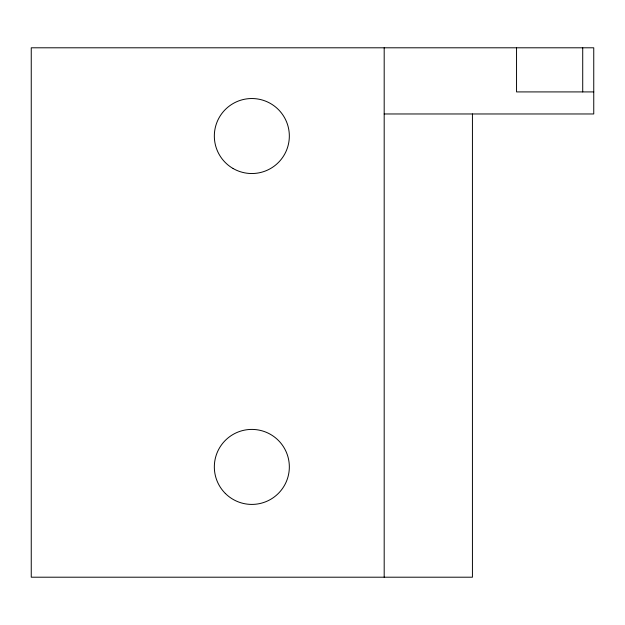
<?xml version="1.0" encoding="UTF-8"?>
<svg xmlns="http://www.w3.org/2000/svg" width="625" height="625" viewBox="0 0 625 625"><rect width="100%" height="100%" fill="white"/><g stroke="black" fill="none" stroke-linecap="round" stroke-linejoin="round"><path stroke-width="0.94" d="M593.75 91.914L516.547 91.914L516.547 47.797M384.188 113.969L593.75 113.969L593.75 47.797L31.25 47.797L31.25 577.203L472.43 577.203L472.43 113.969M582.719 47.797L582.719 91.914M384.188 47.797L384.188 577.203M233.086 168.508A37.5 37.5 0 0 0 289.336 136.031A37.5 37.5 0 0 0 233.086 103.555A37.5 37.5 0 0 0 233.086 168.508M225.32 493.43A37.5 37.5 0 0 0 288.062 476.617A37.5 37.5 0 0 0 242.133 430.688A37.5 37.5 0 0 0 225.32 493.43"/></g></svg>
